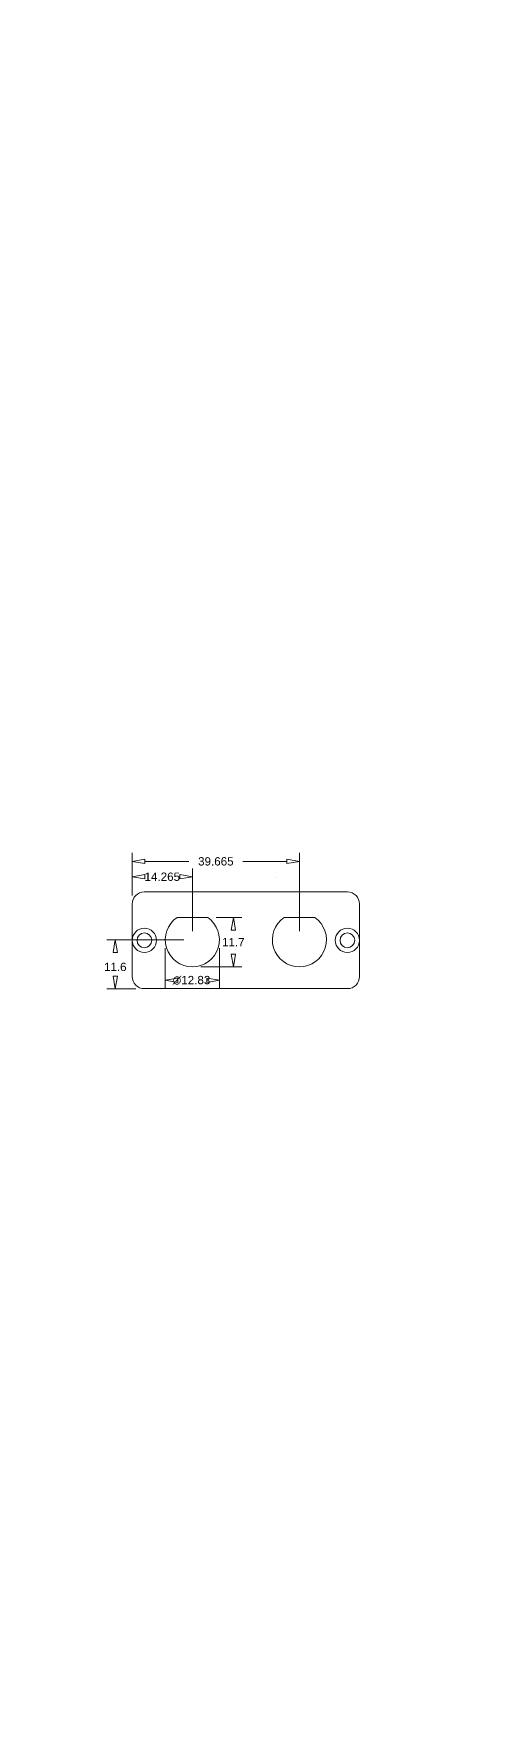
# Model space of a CAD drawing. Header units: millimetres. Extents: x 0 to 105, y 0 to 397.
import ezdxf

# ---------------------------------------------------------------- set-up
doc = ezdxf.new("R2010")
doc.units = ezdxf.units.MM
doc.layers.add('DIMENSIONS', color=7, linetype='Continuous', lineweight=0)
doc.layers.add('VISIBLE', color=7, linetype='Continuous', lineweight=0)
doc.dimstyles.new('ISO-25', dxfattribs={"dimtxt": 2.5, "dimasz": 2.5, "dimexe": 1.25, "dimexo": 0.625, "dimtad": 1, "dimtxsty": 'Standard', "dimcen": 2.5, "dimadec": 0, "dimazin": 0, "dimtfac": 1, "dimtmove": 0, "dimatfit": 3, "dimfxl": 1, "dimarcsym": 0})

# ---------------------------------------------------------------- blocks, each defined once
blk = doc.blocks.new('D1')
at = {"layer": 'DIMENSIONS'}
for p, q in [((31.28, 179.62), (31.28, 170)), ((44.11, 179.62), (44.11, 170)), ((34.28, 172), (34.28, 172)), ((41.11, 172), (41.11, 172))]:
    blk.add_line(p, q, dxfattribs=at)
for points in [[(57.69, 196.37), (57.69, 196.37), (57.69, 196.37), (57.69, 196.37), (57.69, 196.37)], [(31.28, 172), (34.28, 172.5), (34.28, 171.5), (31.28, 172)], [(44.11, 172), (41.11, 171.5), (41.11, 172.5), (44.11, 172)]]:
    blk.add_lwpolyline(points, dxfattribs=at)
at = {"layer": 'DIMENSIONS', "insert": (37.49, 172), "attachment_point": 5}
for s, char_height in [('{\\fAlibre Symbols|b0|i0|c0|p0;n}{\\fArial|b0|i0|c0|p0;12.83}{\\fMicrosoft Sans Serif|b0|i0|c0|p0;\\H0.9444444x;}', 1.96986), ('{\\fArial|b0|i0|c0|p0;}', 1.9699), ('{\\fArial|b0|i0|c0|p0;}', 1.9699)]:
    blk.add_mtext(s, dxfattribs=dict(at, char_height=char_height))
blk = doc.blocks.new('D2')
at = {"layer": 'DIMENSIONS'}
for p, q in [((43.33, 186.91), (49.42, 186.91)), ((47.42, 183.91), (47.42, 183.91)), ((39.7, 175.21), (49.42, 175.21)), ((47.42, 178.21), (47.42, 178.21))]:
    blk.add_line(p, q, dxfattribs=at)
for points in [[(47.42, 186.91), (47.92, 183.91), (46.92, 183.91), (47.42, 186.91)], [(47.42, 175.21), (46.92, 178.21), (47.92, 178.21), (47.42, 175.21)]]:
    blk.add_lwpolyline(points, dxfattribs=at)
at = {"layer": 'DIMENSIONS', "insert": (47.42, 181.06), "char_height": 1.9699, "attachment_point": 5}
for s in ['{\\fArial|b0|i0|c0|p0;11.7}{\\fArial|b0|i0|c0|p0;}', '{\\fArial|b0|i0|c0|p0;}', '{\\fArial|b0|i0|c0|p0;}']:
    blk.add_mtext(s, dxfattribs=at)
blk = doc.blocks.new('D3')
at = {"layer": 'DIMENSIONS'}
for p, q in [((23.43, 192.08), (23.43, 198.56)), ((37.7, 183.62), (37.7, 198.56)), ((26.43, 196.56), (26.43, 196.56)), ((34.7, 196.56), (34.7, 196.56))]:
    blk.add_line(p, q, dxfattribs=at)
for points in [[(23.43, 196.56), (26.43, 197.06), (26.43, 196.06), (23.43, 196.56)], [(37.7, 196.56), (34.7, 196.06), (34.7, 197.06), (37.7, 196.56)]]:
    blk.add_lwpolyline(points, dxfattribs=at)
at = {"layer": 'DIMENSIONS', "insert": (30.57, 196.56), "char_height": 1.9699, "attachment_point": 5}
for s in ['{\\fArial|b0|i0|c0|p0;14.265}{\\fArial|b0|i0|c0|p0;}', '{\\fArial|b0|i0|c0|p0;}', '{\\fArial|b0|i0|c0|p0;}']:
    blk.add_mtext(s, dxfattribs=at)
blk = doc.blocks.new('D4')
at = {"layer": 'DIMENSIONS'}
for p, q in [((23.43, 192.08), (23.43, 202.2)), ((26.43, 200.2), (36.86, 200.2)), ((60.1, 200.2), (49.68, 200.2)), ((63.1, 183.62), (63.1, 202.2))]:
    blk.add_line(p, q, dxfattribs=at)
for points in [[(23.43, 200.2), (26.43, 200.7), (26.43, 199.7), (23.43, 200.2)], [(63.1, 200.2), (60.1, 199.7), (60.1, 200.7), (63.1, 200.2)]]:
    blk.add_lwpolyline(points, dxfattribs=at)
at = {"layer": 'DIMENSIONS', "insert": (43.27, 200.2), "char_height": 1.9699, "attachment_point": 5}
for s in ['{\\fArial|b0|i0|c0|p0;39.665}{\\fArial|b0|i0|c0|p0;}', '{\\fArial|b0|i0|c0|p0;}', '{\\fArial|b0|i0|c0|p0;}']:
    blk.add_mtext(s, dxfattribs=at)
blk = doc.blocks.new('D5')
at = {"layer": 'DIMENSIONS'}
for p, q in [((35.7, 181.62), (17.41, 181.62)), ((19.41, 178.62), (19.41, 178.62)), ((19.41, 173.02), (19.41, 173.02)), ((24.3, 170.02), (17.41, 170.02))]:
    blk.add_line(p, q, dxfattribs=at)
for points in [[(19.41, 181.62), (19.91, 178.62), (18.91, 178.62), (19.41, 181.62)], [(19.41, 170.02), (18.91, 173.02), (19.91, 173.02), (19.41, 170.02)]]:
    blk.add_lwpolyline(points, dxfattribs=at)
at = {"layer": 'DIMENSIONS', "insert": (19.41, 175.17), "char_height": 1.9699, "attachment_point": 5}
for s in ['{\\fArial|b0|i0|c0|p0;11.6}{\\fArial|b0|i0|c0|p0;}', '{\\fArial|b0|i0|c0|p0;}', '{\\fArial|b0|i0|c0|p0;}']:
    blk.add_mtext(s, dxfattribs=at)

msp = doc.modelspace()

# ---------------------------------------------------------------- linework, layer by layer
at = {"layer": 'VISIBLE'}
for p, q in [((26.303, 192.954), (74.4928, 192.954)), ((23.4328, 172.8942), (23.4328, 190.0838)), ((34.0617, 186.909), (41.3339, 186.909)), ((59.4617, 186.909), (66.7339, 186.909)), ((77.3628, 190.084), (77.3628, 172.894)), ((74.4928, 170.024), (26.303, 170.024))]:
    msp.add_line(p, q, dxfattribs=at)
for centre, radius in [((26.3228, 181.489), 2.87), ((26.3228, 181.489), 1.7526), ((74.4728, 181.489), 2.87), ((74.4728, 181.489), 1.7526)]:
    msp.add_circle(centre, radius, dxfattribs=at)
for centre, radius, start, end in [((26.303, 190.0838), 2.8702, 90, 180), ((74.4928, 190.084), 2.87, 0, 90), ((37.6978, 181.624), 6.415, 124.527893, 55.472107), ((63.0978, 181.624), 6.415, 124.527893, 55.472107), ((26.303, 172.8942), 2.8702, 180, 270), ((74.4928, 172.894), 2.87, 270, 0)]:
    msp.add_arc(centre, radius, start, end, dxfattribs=at)

# ---------------------------------------------------------------- dimensions: what is measured, and where the dimension line sits
at = {"layer": 'DIMENSIONS'}
for p1, p2, angle, picture, middle, turn in [((63.0978, 181.624), (23.4328, 190.0838), 180, 'D4', (100.9602, 396.5672), 180), ((37.6978, 181.624), (23.4328, 190.0838), 180, 'D3', (88.2602, 392.9289), 180), ((41.3339, 186.909), (37.6978, 175.209), 90, 'D2', (105.1126, 377.4286), 90), ((26.303, 170.024), (37.6978, 181.624), 270, 'D5', (77.1083, 371.5436), 270)]:
    dim = msp.add_linear_dim(base=(0, 0), p1=p1, p2=p2, angle=angle, dimstyle='ISO-25', override={"dimtxt": 2.499554, "dimtad": 0, "dimdec": 3, "dimzin": 0, "dimse1": 0, "dimse2": 0, "dimsd1": 0, "dimsd2": 0, "dimadec": 3, "dimazin": 0, "dimtol": 0, "dimlim": 0, "dimtp": 0, "dimtm": 0, "dimtdec": 3}, dxfattribs=at)
    dim.commit()
    dim.dimension.update_dxf_attribs({"geometry": picture, "text_midpoint": middle, "text_rotation": turn})
dim = msp.add_linear_dim(base=(0, 0), p1=(44.1128, 181.624), p2=(31.2828, 181.624), dimstyle='ISO-25', override={"dimtxt": 2.499554, "dimtad": 0, "dimdec": 3, "dimzin": 0, "dimse1": 0, "dimse2": 0, "dimsd1": 0, "dimsd2": 0, "dimadec": 3, "dimazin": 0, "dimtol": 0, "dimlim": 0, "dimtp": 0, "dimtm": 0, "dimtdec": 3}, dxfattribs=at)
dim.commit()
dim.dimension.update_dxf_attribs({"geometry": 'D1', "text_midpoint": (95.1898, 368.3655)})

doc.saveas('drawing.dxf')
